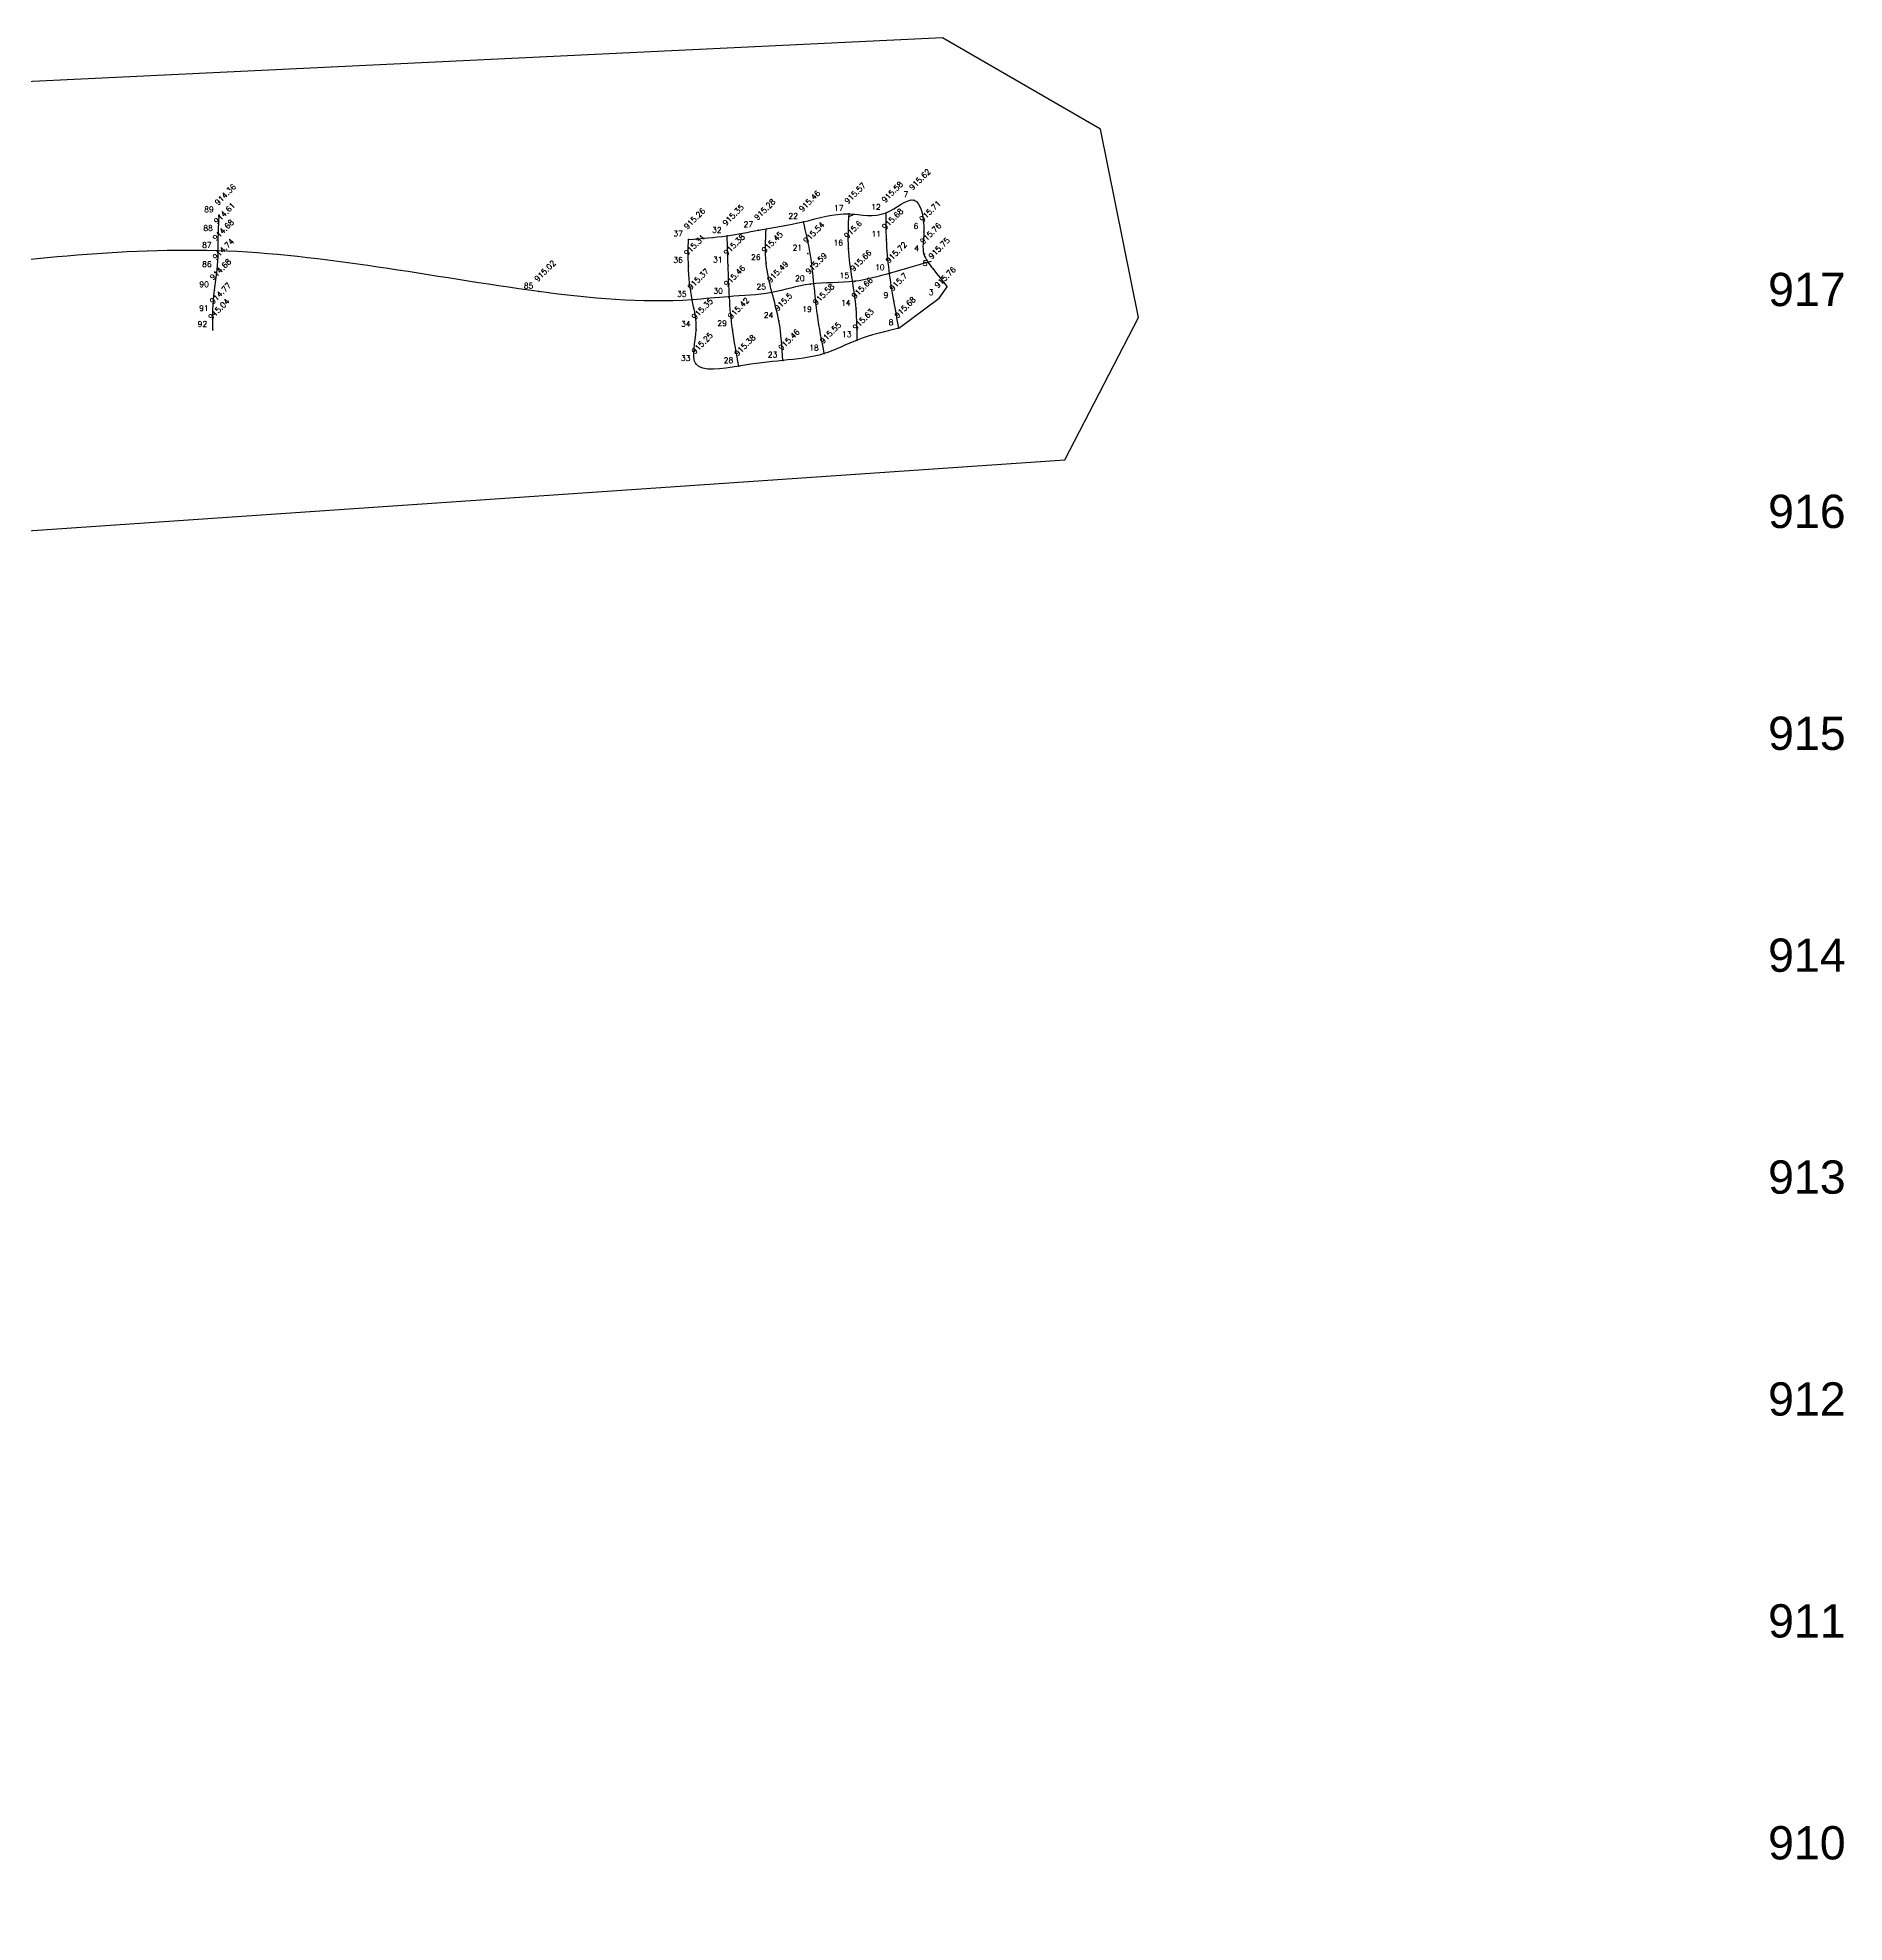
# Model space of a CAD drawing. Header units: millimetres. Extents: x 1478788 to 1486142, y 824439 to 831516.
# Drawn here: x 1478869.1 to 1478950.5, y 824531.9 to 824616.8 of the extents above; entities that cross this region are included whole.
import ezdxf
from ezdxf.enums import TextEntityAlignment as Align

# ---------------------------------------------------------------- set-up
doc = ezdxf.new("R2010")
doc.units = ezdxf.units.MM
for name, color, linetype in [('Boundary', 6, 'Continuous'), ('Points', 7, 'Continuous'), ('Points-ELV', 6, 'Continuous'), ('Points-NUM', 4, 'Continuous'), ('Points-TXT', 3, 'Continuous')]:
    doc.layers.add(name, color=color, linetype=linetype)
doc.styles.add('ROMANS', font='romans.shx')
doc.styles.get("Standard").update_dxf_attribs({"font": 'arial.ttf'})

# ---------------------------------------------------------------- blocks, each defined once
blk = doc.blocks.new('POINTS')
at = {"layer": 'Points'}
blk.add_line((0, 0), (0, 0), dxfattribs=at)
blk.add_point((0, 0), dxfattribs=at)
at = {"layer": 'Points-ELV', "style": 'ROMANS'}
blk.add_attdef('ELEV', text='', height=1, rotation=45, dxfattribs=at).set_placement((0, 0), align=Align.BOTTOM_LEFT)
at = {"layer": 'Points-NUM', "style": 'ROMANS'}
blk.add_attdef('PTNUM', text='', height=1, dxfattribs=at).set_placement((0, 0), align=Align.BOTTOM_RIGHT)
at = {"layer": 'Points-TXT', "style": 'ROMANS'}
blk.add_attdef('DESC', text='', height=1, dxfattribs=at).set_placement((0, 0), align=Align.BOTTOM_RIGHT)

msp = doc.modelspace()

# ---------------------------------------------------------------- linework, layer by layer
for p, q in [((1478907.911, 824603.718, 915.68), (1478909.72, 824605.075)), ((1478909.72, 824605.075), (1478910.087, 824605.573))]:
    msp.add_line(p, q)
for points, knots in [([(1478898.428, 824607.719, 915.26), (1478899.01, 824607.759, 915.312), (1478900.072, 824607.831, 915.407), (1478901.793, 824608.186, 915.2), (1478903.615, 824608.459, 915.503), (1478905.526, 824609.062, 915.582), (1478907.221, 824608.55, 915.573), (1478908.795, 824610.075, 915.603), (1478909.142, 824608.14, 915.735), (1478908.886, 824607.101, 915.693), (1478909.49, 824606.332, 915.755), (1478909.874, 824605.844, 915.792), (1478910.087, 824605.573, 915.813)], [0, 0, 0, 0, 1.750836, 3.193737, 5.260157, 7.346525, 9.021363, 10.386423, 11.890064, 12.893337, 13.676898, 14.65657, 14.65657, 14.65657, 14.65657]), ([(1478907.911, 824603.718, 915.68), (1478907.833, 824604.126, 915.686), (1478907.581, 824605.444, 915.707), (1478907.33, 824607.186, 915.742), (1478907.336, 824608.516, 915.618), (1478907.338, 824608.921, 915.58)], [0, 0, 0, 0, 1.246198, 4.028152, 5.248326, 5.248326, 5.248326, 5.248326]), ([(1478909.369, 824606.728, 915.787), (1478908.754, 824606.552, 915.767), (1478907.611, 824606.224, 915.725), (1478905.812, 824605.709, 915.65), (1478903.969, 824605.832, 915.613), (1478902.13, 824605.224, 915.457), (1478900.326, 824605.168, 915.489), (1478896.847, 824604.781, 915.246), (1478889.107, 824605.528, 914.877), (1478877.267, 824608.076, 914.643), (1478862.56, 824605.897, 914.584), (1478848.611, 824605.66, 914.383), (1478836.323, 824602.266, 914.067), (1478826.696, 824607.153, 914.033), (1478819.538, 824600.364, 913.915), (1478809.933, 824604.39, 913.392), (1478792.054, 824597.538, 912.781), (1478806.22, 824586.53, 912.949), (1478808.181, 824574.505, 912.321), (1478810.969, 824561.988, 912.269), (1478818.945, 824552.718, 912.293), (1478827.712, 824547.099, 912.232), (1478833.224, 824539.821, 912.422), (1478837.794, 824537.724, 912.042), (1478845.708, 824534.906, 912.518), (1478835.881, 824517.636, 909.82), (1478831.522, 824502.847, 909.485), (1478821.479, 824481.588, 908.984), (1478813.291, 824467.463, 908.888), (1478808.555, 824459.306, 908.386)], [913.793978, 913.793978, 913.793978, 913.793978, 915.721712, 917.359938, 919.375226, 921.159381, 923.110499, 924.753948, 931.679647, 946.297644, 960.775606, 975.822363, 988.056267, 998.679326, 1002.561691, 1014.961813, 1028.714073, 1039.205968, 1054.465255, 1066.770063, 1076.531463, 1090.222468, 1097.961052, 1103.04997, 1105.35195, 1121.780663, 1141.257092, 1160.378891, 1189.725488, 1189.725488, 1189.725488, 1189.725488])]:
    msp.add_open_spline(points, degree=3, knots=knots)
for points in [[(1478876.989, 824603.644, 915.04), (1478877.062, 824605.432, 914.68), (1478877.19, 824606.34, 914.74), (1478877.243, 824607.964, 914.61), (1478877.281, 824608.806, 914.36)], [(1478904.549, 824602.573, 915.55), (1478904.237, 824604.31, 915.58), (1478903.911, 824607.088, 915.59), (1478903.611, 824608.514, 915.46)], [(1478906.026, 824603.179, 915.63), (1478905.983, 824604.593, 915.66), (1478905.641, 824607.305, 915.6), (1478905.664, 824608.869, 915.57)], [(1478907.911, 824603.718, 915.68), (1478906.026, 824603.179, 915.63), (1478904.549, 824602.573, 915.55), (1478902.681, 824602.261, 915.46), (1478900.694, 824602.009, 915.38), (1478898.765, 824602.104, 915.25), (1478898.775, 824603.649, 915.35), (1478898.593, 824604.997, 915.37), (1478898.425, 824606.528, 915.31), (1478898.425, 824607.719, 915.31)], [(1478900.694, 824602.009, 915.38), (1478900.407, 824603.679, 915.42), (1478900.211, 824606.544, 915.38), (1478900.169, 824607.881, 915.35)], [(1478902.681, 824602.261, 915.46), (1478902.501, 824604.043, 915.5), (1478901.926, 824606.653, 915.45), (1478901.926, 824608.187, 915.45)]]:
    msp.add_spline(points, degree=3)
msp.add_open_spline([(1478905.908, 824608.854, 323.246), (1478905.824, 824608.812, 322.929), (1478905.741, 824608.77, 322.613), (1478905.657, 824608.728, 322.297)], degree=3)
at = {"layer": 'Boundary'}
msp.add_polyline3d([(1478808.829, 824478.512, 0), (1478800.986, 824460.494, 0), (1478803.051, 824454.534, 0), (1478810.85, 824451.095, 0), (1478816.356, 824453.387, 0), (1478825.303, 824470.238, 0), (1478853.077, 824533.471, 0), (1478852.617, 824543.6, 0), (1478818.995, 824573.336, 0), (1478812.686, 824590.76, 0), (1478915.385, 824597.779, 0), (1478918.711, 824604.198, 0), (1478916.99, 824612.681, 0), (1478909.879, 824616.808, 0), (1478799.992, 824611.535, 0), (1478789.635, 824607.162, 0), (1478787.685, 824596.73, 0), (1478804.095, 824553.248, 0), (1478830.018, 824531.124, 0), (1478808.821, 824478.508, 0)], dxfattribs=at)

# ---------------------------------------------------------------- block references
at = {"layer": 'Points', "linetype": 'Continuous'}
ref = msp.add_blockref('POINTS', (1478908.58, 824609.486, 915.62), dxfattribs=at)
ref.add_attrib('PTNUM', '7', dxfattribs={"layer": 'Points-NUM', "height": 0.25, "style": 'ROMANS'}).set_placement((1478908.33, 824609.549, 915.62), align=Align.BOTTOM_RIGHT)
ref.add_attrib('ELEV', '915.62', dxfattribs={"layer": 'Points-ELV', "height": 0.25, "rotation": 45, "style": 'ROMANS'}).set_placement((1478908.58, 824609.861, 915.62), align=Align.BOTTOM_LEFT)
ref = msp.add_blockref('POINTS', (1478877.281, 824608.806, 914.36), dxfattribs=at)
ref.add_attrib('PTNUM', '89', dxfattribs={"layer": 'Points-NUM', "height": 0.25, "style": 'ROMANS'}).set_placement((1478877.031, 824608.868, 914.36), align=Align.BOTTOM_RIGHT)
ref.add_attrib('ELEV', '914.36', dxfattribs={"layer": 'Points-ELV', "height": 0.25, "rotation": 45, "style": 'ROMANS'}).set_placement((1478877.281, 824609.181, 914.36), align=Align.BOTTOM_LEFT)
ref = msp.add_blockref('POINTS', (1478905.664, 824608.869, 915.57), dxfattribs=at)
ref.add_attrib('PTNUM', '17', dxfattribs={"layer": 'Points-NUM', "height": 0.25, "style": 'ROMANS'}).set_placement((1478905.414, 824608.931, 915.57), align=Align.BOTTOM_RIGHT)
ref.add_attrib('ELEV', '915.57', dxfattribs={"layer": 'Points-ELV', "height": 0.25, "rotation": 45, "style": 'ROMANS'}).set_placement((1478905.664, 824609.244, 915.57), align=Align.BOTTOM_LEFT)
ref = msp.add_blockref('POINTS', (1478907.338, 824608.921, 915.58), dxfattribs=at)
ref.add_attrib('PTNUM', '12', dxfattribs={"layer": 'Points-NUM', "height": 0.25, "style": 'ROMANS'}).set_placement((1478907.088, 824608.983, 915.58), align=Align.BOTTOM_RIGHT)
ref.add_attrib('ELEV', '915.58', dxfattribs={"layer": 'Points-ELV', "height": 0.25, "rotation": 45, "style": 'ROMANS'}).set_placement((1478907.338, 824609.296, 915.58), align=Align.BOTTOM_LEFT)
ref = msp.add_blockref('POINTS', (1478877.243, 824607.964, 914.61), dxfattribs=at)
ref.add_attrib('PTNUM', '88', dxfattribs={"layer": 'Points-NUM', "height": 0.25, "style": 'ROMANS'}).set_placement((1478876.993, 824608.027, 914.61), align=Align.BOTTOM_RIGHT)
ref.add_attrib('ELEV', '914.61', dxfattribs={"layer": 'Points-ELV', "height": 0.25, "rotation": 45, "style": 'ROMANS'}).set_placement((1478877.243, 824608.339, 914.61), align=Align.BOTTOM_LEFT)
ref = msp.add_blockref('POINTS', (1478900.169, 824607.881, 915.35), dxfattribs=at)
ref.add_attrib('PTNUM', '32', dxfattribs={"layer": 'Points-NUM', "height": 0.25, "style": 'ROMANS'}).set_placement((1478899.919, 824607.944, 915.35), align=Align.BOTTOM_RIGHT)
ref.add_attrib('ELEV', '915.35', dxfattribs={"layer": 'Points-ELV', "height": 0.25, "rotation": 45, "style": 'ROMANS'}).set_placement((1478900.169, 824608.256, 915.35), align=Align.BOTTOM_LEFT)
ref = msp.add_blockref('POINTS', (1478901.588, 824608.133, 915.28), dxfattribs=at)
ref.add_attrib('PTNUM', '27', dxfattribs={"layer": 'Points-NUM', "height": 0.25, "style": 'ROMANS'}).set_placement((1478901.338, 824608.196, 915.28), align=Align.BOTTOM_RIGHT)
ref.add_attrib('ELEV', '915.28', dxfattribs={"layer": 'Points-ELV', "height": 0.25, "rotation": 45, "style": 'ROMANS'}).set_placement((1478901.588, 824608.508, 915.28), align=Align.BOTTOM_LEFT)
ref = msp.add_blockref('POINTS', (1478903.611, 824608.514, 915.46), dxfattribs=at)
ref.add_attrib('PTNUM', '22', dxfattribs={"layer": 'Points-NUM', "height": 0.25, "style": 'ROMANS'}).set_placement((1478903.361, 824608.576, 915.46), align=Align.BOTTOM_RIGHT)
ref.add_attrib('ELEV', '915.46', dxfattribs={"layer": 'Points-ELV', "height": 0.25, "rotation": 45, "style": 'ROMANS'}).set_placement((1478903.611, 824608.889, 915.46), align=Align.BOTTOM_LEFT)
ref = msp.add_blockref('POINTS', (1478909.036, 824608.056, 915.71), dxfattribs=at)
ref.add_attrib('PTNUM', '6', dxfattribs={"layer": 'Points-NUM', "height": 0.25, "style": 'ROMANS'}).set_placement((1478908.786, 824608.118, 915.71), align=Align.BOTTOM_RIGHT)
ref.add_attrib('ELEV', '915.71', dxfattribs={"layer": 'Points-ELV', "height": 0.25, "rotation": 45, "style": 'ROMANS'}).set_placement((1478909.036, 824608.431, 915.71), align=Align.BOTTOM_LEFT)
ref = msp.add_blockref('POINTS', (1478877.188, 824607.204, 914.68), dxfattribs=at)
ref.add_attrib('PTNUM', '87', dxfattribs={"layer": 'Points-NUM', "height": 0.25, "style": 'ROMANS'}).set_placement((1478876.938, 824607.267, 914.68), align=Align.BOTTOM_RIGHT)
ref.add_attrib('ELEV', '914.68', dxfattribs={"layer": 'Points-ELV', "height": 0.25, "rotation": 45, "style": 'ROMANS'}).set_placement((1478877.188, 824607.579, 914.68), align=Align.BOTTOM_LEFT)
ref = msp.add_blockref('POINTS', (1478898.428, 824607.719, 915.26), dxfattribs=at)
ref.add_attrib('PTNUM', '37', dxfattribs={"layer": 'Points-NUM', "height": 0.25, "style": 'ROMANS'}).set_placement((1478898.178, 824607.782, 915.26), align=Align.BOTTOM_RIGHT)
ref.add_attrib('ELEV', '915.26', dxfattribs={"layer": 'Points-ELV', "height": 0.25, "rotation": 45, "style": 'ROMANS'}).set_placement((1478898.428, 824608.094, 915.26), align=Align.BOTTOM_LEFT)
ref = msp.add_blockref('POINTS', (1478903.799, 824607.088, 915.54), dxfattribs=at)
ref.add_attrib('PTNUM', '21', dxfattribs={"layer": 'Points-NUM', "height": 0.25, "style": 'ROMANS'}).set_placement((1478903.549, 824607.15, 915.54), align=Align.BOTTOM_RIGHT)
ref.add_attrib('ELEV', '915.54', dxfattribs={"layer": 'Points-ELV', "height": 0.25, "rotation": 45, "style": 'ROMANS'}).set_placement((1478903.799, 824607.463, 915.54), align=Align.BOTTOM_LEFT)
ref = msp.add_blockref('POINTS', (1478905.641, 824607.305, 915.6), dxfattribs=at)
ref.add_attrib('PTNUM', '16', dxfattribs={"layer": 'Points-NUM', "height": 0.25, "style": 'ROMANS'}).set_placement((1478905.391, 824607.368, 915.6), align=Align.BOTTOM_RIGHT)
ref.add_attrib('ELEV', '915.6', dxfattribs={"layer": 'Points-ELV', "height": 0.25, "rotation": 45, "style": 'ROMANS'}).set_placement((1478905.641, 824607.68, 915.6), align=Align.BOTTOM_LEFT)
ref = msp.add_blockref('POINTS', (1478907.351, 824607.705, 915.68), dxfattribs=at)
ref.add_attrib('PTNUM', '11', dxfattribs={"layer": 'Points-NUM', "height": 0.25, "style": 'ROMANS'}).set_placement((1478907.101, 824607.767, 915.68), align=Align.BOTTOM_RIGHT)
ref.add_attrib('ELEV', '915.68', dxfattribs={"layer": 'Points-ELV', "height": 0.25, "rotation": 45, "style": 'ROMANS'}).set_placement((1478907.351, 824608.08, 915.68), align=Align.BOTTOM_LEFT)
ref = msp.add_blockref('POINTS', (1478909.066, 824607.053), dxfattribs=at)
ref.add_attrib('PTNUM', '4', dxfattribs={"layer": 'Points-NUM', "height": 0.25, "style": 'ROMANS'}).set_placement((1478908.816, 824607.115), align=Align.BOTTOM_RIGHT)
ref.add_attrib('ELEV', '915.76', dxfattribs={"layer": 'Points-ELV', "height": 0.25, "rotation": 45, "style": 'ROMANS'}).set_placement((1478909.066, 824607.428), align=Align.BOTTOM_LEFT)
ref = msp.add_blockref('POINTS', (1478877.19, 824606.34, 914.74), dxfattribs=at)
ref.add_attrib('PTNUM', '86', dxfattribs={"layer": 'Points-NUM', "height": 0.25, "style": 'ROMANS'}).set_placement((1478876.94, 824606.402, 914.74), align=Align.BOTTOM_RIGHT)
ref.add_attrib('ELEV', '914.74', dxfattribs={"layer": 'Points-ELV', "height": 0.25, "rotation": 45, "style": 'ROMANS'}).set_placement((1478877.19, 824606.715, 914.74), align=Align.BOTTOM_LEFT)
ref = msp.add_blockref('POINTS', (1478898.425, 824606.528, 915.31), dxfattribs=at)
ref.add_attrib('PTNUM', '36', dxfattribs={"layer": 'Points-NUM', "height": 0.25, "style": 'ROMANS'}).set_placement((1478898.175, 824606.591, 915.31), align=Align.BOTTOM_RIGHT)
ref.add_attrib('ELEV', '915.31', dxfattribs={"layer": 'Points-ELV', "height": 0.25, "rotation": 45, "style": 'ROMANS'}).set_placement((1478898.425, 824606.903, 915.31), align=Align.BOTTOM_LEFT)
ref = msp.add_blockref('POINTS', (1478900.211, 824606.544, 915.38), dxfattribs=at)
ref.add_attrib('PTNUM', '31', dxfattribs={"layer": 'Points-NUM', "height": 0.25, "style": 'ROMANS'}).set_placement((1478899.961, 824606.606, 915.38), align=Align.BOTTOM_RIGHT)
ref.add_attrib('ELEV', '915.38', dxfattribs={"layer": 'Points-ELV', "height": 0.25, "rotation": 45, "style": 'ROMANS'}).set_placement((1478900.211, 824606.919, 915.38), align=Align.BOTTOM_LEFT)
ref = msp.add_blockref('POINTS', (1478901.926, 824606.653, 915.45), dxfattribs=at)
ref.add_attrib('PTNUM', '26', dxfattribs={"layer": 'Points-NUM', "height": 0.25, "style": 'ROMANS'}).set_placement((1478901.676, 824606.716, 915.45), align=Align.BOTTOM_RIGHT)
ref.add_attrib('ELEV', '915.45', dxfattribs={"layer": 'Points-ELV', "height": 0.25, "rotation": 45, "style": 'ROMANS'}).set_placement((1478901.926, 824607.028, 915.45), align=Align.BOTTOM_LEFT)
ref = msp.add_blockref('POINTS', (1478907.516, 824606.197, 915.72), dxfattribs=at)
ref.add_attrib('PTNUM', '10', dxfattribs={"layer": 'Points-NUM', "height": 0.25, "style": 'ROMANS'}).set_placement((1478907.266, 824606.26, 915.72), align=Align.BOTTOM_RIGHT)
ref.add_attrib('ELEV', '915.72', dxfattribs={"layer": 'Points-ELV', "height": 0.25, "rotation": 45, "style": 'ROMANS'}).set_placement((1478907.516, 824606.572, 915.72), align=Align.BOTTOM_LEFT)
ref = msp.add_blockref('POINTS', (1478909.447, 824606.387, 915.75), dxfattribs=at)
ref.add_attrib('PTNUM', '5', dxfattribs={"layer": 'Points-NUM', "height": 0.25, "style": 'ROMANS'}).set_placement((1478909.197, 824606.449, 915.75), align=Align.BOTTOM_RIGHT)
ref.add_attrib('ELEV', '915.75', dxfattribs={"layer": 'Points-ELV', "height": 0.25, "rotation": 45, "style": 'ROMANS'}).set_placement((1478909.447, 824606.762, 915.75), align=Align.BOTTOM_LEFT)
ref = msp.add_blockref('POINTS', (1478877.062, 824605.432, 914.68), dxfattribs=at)
ref.add_attrib('PTNUM', '90', dxfattribs={"layer": 'Points-NUM', "height": 0.25, "style": 'ROMANS'}).set_placement((1478876.812, 824605.495, 914.68), align=Align.BOTTOM_RIGHT)
ref.add_attrib('ELEV', '914.68', dxfattribs={"layer": 'Points-ELV', "height": 0.25, "rotation": 45, "style": 'ROMANS'}).set_placement((1478877.062, 824605.807, 914.68), align=Align.BOTTOM_LEFT)
ref = msp.add_blockref('POINTS', (1478891.686, 824605.366, 915.02), dxfattribs=at)
ref.add_attrib('PTNUM', '85', dxfattribs={"layer": 'Points-NUM', "height": 0.25, "style": 'ROMANS'}).set_placement((1478891.436, 824605.429, 915.02), align=Align.BOTTOM_RIGHT)
ref.add_attrib('ELEV', '915.02', dxfattribs={"layer": 'Points-ELV', "height": 0.25, "rotation": 45, "style": 'ROMANS'}).set_placement((1478891.686, 824605.741, 915.02), align=Align.BOTTOM_LEFT)
ref = msp.add_blockref('POINTS', (1478902.17, 824605.323, 915.49), dxfattribs=at)
ref.add_attrib('PTNUM', '25', dxfattribs={"layer": 'Points-NUM', "height": 0.25, "style": 'ROMANS'}).set_placement((1478901.92, 824605.385, 915.49), align=Align.BOTTOM_RIGHT)
ref.add_attrib('ELEV', '915.49', dxfattribs={"layer": 'Points-ELV', "height": 0.25, "rotation": 45, "style": 'ROMANS'}).set_placement((1478902.17, 824605.698, 915.49), align=Align.BOTTOM_LEFT)
ref = msp.add_blockref('POINTS', (1478903.911, 824605.7, 915.59), dxfattribs=at)
ref.add_attrib('PTNUM', '20', dxfattribs={"layer": 'Points-NUM', "height": 0.25, "style": 'ROMANS'}).set_placement((1478903.661, 824605.762, 915.59), align=Align.BOTTOM_RIGHT)
ref.add_attrib('ELEV', '915.59', dxfattribs={"layer": 'Points-ELV', "height": 0.25, "rotation": 45, "style": 'ROMANS'}).set_placement((1478903.911, 824606.075, 915.59), align=Align.BOTTOM_LEFT)
ref = msp.add_blockref('POINTS', (1478905.921, 824605.828, 915.66), dxfattribs=at)
ref.add_attrib('PTNUM', '15', dxfattribs={"layer": 'Points-NUM', "height": 0.25, "style": 'ROMANS'}).set_placement((1478905.671, 824605.89, 915.66), align=Align.BOTTOM_RIGHT)
ref.add_attrib('ELEV', '915.66', dxfattribs={"layer": 'Points-ELV', "height": 0.25, "rotation": 45, "style": 'ROMANS'}).set_placement((1478905.921, 824606.203, 915.66), align=Align.BOTTOM_LEFT)
ref = msp.add_blockref('POINTS', (1478877.056, 824604.354, 914.77), dxfattribs=at)
ref.add_attrib('PTNUM', '91', dxfattribs={"layer": 'Points-NUM', "height": 0.25, "style": 'ROMANS'}).set_placement((1478876.806, 824604.417, 914.77), align=Align.BOTTOM_RIGHT)
ref.add_attrib('ELEV', '914.77', dxfattribs={"layer": 'Points-ELV', "height": 0.25, "rotation": 45, "style": 'ROMANS'}).set_placement((1478877.056, 824604.729, 914.77), align=Align.BOTTOM_LEFT)
ref = msp.add_blockref('POINTS', (1478898.593, 824604.997, 915.37), dxfattribs=at)
ref.add_attrib('PTNUM', '35', dxfattribs={"layer": 'Points-NUM', "height": 0.25, "style": 'ROMANS'}).set_placement((1478898.343, 824605.059, 915.37), align=Align.BOTTOM_RIGHT)
ref.add_attrib('ELEV', '915.37', dxfattribs={"layer": 'Points-ELV', "height": 0.25, "rotation": 45, "style": 'ROMANS'}).set_placement((1478898.593, 824605.372, 915.37), align=Align.BOTTOM_LEFT)
ref = msp.add_blockref('POINTS', (1478900.228, 824605.137, 915.46), dxfattribs=at)
ref.add_attrib('PTNUM', '30', dxfattribs={"layer": 'Points-NUM', "height": 0.25, "style": 'ROMANS'}).set_placement((1478899.978, 824605.199, 915.46), align=Align.BOTTOM_RIGHT)
ref.add_attrib('ELEV', '915.46', dxfattribs={"layer": 'Points-ELV', "height": 0.25, "rotation": 45, "style": 'ROMANS'}).set_placement((1478900.228, 824605.512, 915.46), align=Align.BOTTOM_LEFT)
ref = msp.add_blockref('POINTS', (1478905.983, 824604.593, 915.66), dxfattribs=at)
ref.add_attrib('PTNUM', '14', dxfattribs={"layer": 'Points-NUM', "height": 0.25, "style": 'ROMANS'}).set_placement((1478905.733, 824604.655, 915.66), align=Align.BOTTOM_RIGHT)
ref.add_attrib('ELEV', '915.66', dxfattribs={"layer": 'Points-ELV', "height": 0.25, "rotation": 45, "style": 'ROMANS'}).set_placement((1478905.983, 824604.968, 915.66), align=Align.BOTTOM_LEFT)
ref = msp.add_blockref('POINTS', (1478907.683, 824604.943, 915.7), dxfattribs=at)
ref.add_attrib('PTNUM', '9', dxfattribs={"layer": 'Points-NUM', "height": 0.25, "style": 'ROMANS'}).set_placement((1478907.433, 824605.005, 915.7), align=Align.BOTTOM_RIGHT)
ref.add_attrib('ELEV', '915.7', dxfattribs={"layer": 'Points-ELV', "height": 0.25, "rotation": 45, "style": 'ROMANS'}).set_placement((1478907.683, 824605.318, 915.7), align=Align.BOTTOM_LEFT)
ref = msp.add_blockref('POINTS', (1478909.72, 824605.075), dxfattribs=at)
ref.add_attrib('PTNUM', '3', dxfattribs={"layer": 'Points-NUM', "height": 0.25, "style": 'ROMANS'}).set_placement((1478909.47, 824605.137), align=Align.BOTTOM_RIGHT)
ref.add_attrib('ELEV', '915.76', dxfattribs={"layer": 'Points-ELV', "height": 0.25, "rotation": 45, "style": 'ROMANS'}).set_placement((1478909.72, 824605.45), align=Align.BOTTOM_LEFT)
ref = msp.add_blockref('POINTS', (1478876.989, 824603.644, 915.04), dxfattribs=at)
ref.add_attrib('PTNUM', '92', dxfattribs={"layer": 'Points-NUM', "height": 0.25, "style": 'ROMANS'}).set_placement((1478876.739, 824603.706, 915.04), align=Align.BOTTOM_RIGHT)
ref.add_attrib('ELEV', '915.04', dxfattribs={"layer": 'Points-ELV', "height": 0.25, "rotation": 45, "style": 'ROMANS'}).set_placement((1478876.989, 824604.019, 915.04), align=Align.BOTTOM_LEFT)
ref = msp.add_blockref('POINTS', (1478898.775, 824603.649, 915.35), dxfattribs=at)
ref.add_attrib('PTNUM', '34', dxfattribs={"layer": 'Points-NUM', "height": 0.25, "style": 'ROMANS'}).set_placement((1478898.525, 824603.711, 915.35), align=Align.BOTTOM_RIGHT)
ref.add_attrib('ELEV', '915.35', dxfattribs={"layer": 'Points-ELV', "height": 0.25, "rotation": 45, "style": 'ROMANS'}).set_placement((1478898.775, 824604.024, 915.35), align=Align.BOTTOM_LEFT)
ref = msp.add_blockref('POINTS', (1478900.407, 824603.679, 915.42), dxfattribs=at)
ref.add_attrib('PTNUM', '29', dxfattribs={"layer": 'Points-NUM', "height": 0.25, "style": 'ROMANS'}).set_placement((1478900.157, 824603.742, 915.42), align=Align.BOTTOM_RIGHT)
ref.add_attrib('ELEV', '915.42', dxfattribs={"layer": 'Points-ELV', "height": 0.25, "rotation": 45, "style": 'ROMANS'}).set_placement((1478900.407, 824604.054, 915.42), align=Align.BOTTOM_LEFT)
ref = msp.add_blockref('POINTS', (1478902.501, 824604.043, 915.5), dxfattribs=at)
ref.add_attrib('PTNUM', '24', dxfattribs={"layer": 'Points-NUM', "height": 0.25, "style": 'ROMANS'}).set_placement((1478902.251, 824604.105, 915.5), align=Align.BOTTOM_RIGHT)
ref.add_attrib('ELEV', '915.5', dxfattribs={"layer": 'Points-ELV', "height": 0.25, "rotation": 45, "style": 'ROMANS'}).set_placement((1478902.501, 824604.418, 915.5), align=Align.BOTTOM_LEFT)
ref = msp.add_blockref('POINTS', (1478904.237, 824604.31, 915.58), dxfattribs=at)
ref.add_attrib('PTNUM', '19', dxfattribs={"layer": 'Points-NUM', "height": 0.25, "style": 'ROMANS'}).set_placement((1478903.987, 824604.373, 915.58), align=Align.BOTTOM_RIGHT)
ref.add_attrib('ELEV', '915.58', dxfattribs={"layer": 'Points-ELV', "height": 0.25, "rotation": 45, "style": 'ROMANS'}).set_placement((1478904.237, 824604.685, 915.58), align=Align.BOTTOM_LEFT)
ref = msp.add_blockref('POINTS', (1478907.911, 824603.718, 915.68), dxfattribs=at)
ref.add_attrib('PTNUM', '8', dxfattribs={"layer": 'Points-NUM', "height": 0.25, "style": 'ROMANS'}).set_placement((1478907.661, 824603.78, 915.68), align=Align.BOTTOM_RIGHT)
ref.add_attrib('ELEV', '915.68', dxfattribs={"layer": 'Points-ELV', "height": 0.25, "rotation": 45, "style": 'ROMANS'}).set_placement((1478907.911, 824604.093, 915.68), align=Align.BOTTOM_LEFT)
ref = msp.add_blockref('POINTS', (1478906.026, 824603.179, 915.63), dxfattribs=at)
ref.add_attrib('PTNUM', '13', dxfattribs={"layer": 'Points-NUM', "height": 0.25, "style": 'ROMANS'}).set_placement((1478905.776, 824603.242, 915.63), align=Align.BOTTOM_RIGHT)
ref.add_attrib('ELEV', '915.63', dxfattribs={"layer": 'Points-ELV', "height": 0.25, "rotation": 45, "style": 'ROMANS'}).set_placement((1478906.026, 824603.554, 915.63), align=Align.BOTTOM_LEFT)
ref = msp.add_blockref('POINTS', (1478898.765, 824602.104, 915.25), dxfattribs=at)
ref.add_attrib('PTNUM', '33', dxfattribs={"layer": 'Points-NUM', "height": 0.25, "style": 'ROMANS'}).set_placement((1478898.515, 824602.167, 915.25), align=Align.BOTTOM_RIGHT)
ref.add_attrib('ELEV', '915.25', dxfattribs={"layer": 'Points-ELV', "height": 0.25, "rotation": 45, "style": 'ROMANS'}).set_placement((1478898.765, 824602.479, 915.25), align=Align.BOTTOM_LEFT)
ref = msp.add_blockref('POINTS', (1478900.694, 824602.009, 915.38), dxfattribs=at)
ref.add_attrib('PTNUM', '28', dxfattribs={"layer": 'Points-NUM', "height": 0.25, "style": 'ROMANS'}).set_placement((1478900.444, 824602.071, 915.38), align=Align.BOTTOM_RIGHT)
ref.add_attrib('ELEV', '915.38', dxfattribs={"layer": 'Points-ELV', "height": 0.25, "rotation": 45, "style": 'ROMANS'}).set_placement((1478900.694, 824602.384, 915.38), align=Align.BOTTOM_LEFT)
ref = msp.add_blockref('POINTS', (1478902.681, 824602.261, 915.46), dxfattribs=at)
ref.add_attrib('PTNUM', '23', dxfattribs={"layer": 'Points-NUM', "height": 0.25, "style": 'ROMANS'}).set_placement((1478902.431, 824602.324, 915.46), align=Align.BOTTOM_RIGHT)
ref.add_attrib('ELEV', '915.46', dxfattribs={"layer": 'Points-ELV', "height": 0.25, "rotation": 45, "style": 'ROMANS'}).set_placement((1478902.681, 824602.636, 915.46), align=Align.BOTTOM_LEFT)
ref = msp.add_blockref('POINTS', (1478904.549, 824602.573, 915.55), dxfattribs=at)
ref.add_attrib('PTNUM', '18', dxfattribs={"layer": 'Points-NUM', "height": 0.25, "style": 'ROMANS'}).set_placement((1478904.299, 824602.635, 915.55), align=Align.BOTTOM_RIGHT)
ref.add_attrib('ELEV', '915.55', dxfattribs={"layer": 'Points-ELV', "height": 0.25, "rotation": 45, "style": 'ROMANS'}).set_placement((1478904.549, 824602.948, 915.55), align=Align.BOTTOM_LEFT)

# ---------------------------------------------------------------- texts
for s, p in [('917', (1478950.575, 824605.462)), ('916', (1478950.575, 824595.462)), ('915', (1478950.575, 824585.462)), ('914', (1478950.575, 824575.462)), ('913', (1478950.575, 824565.462)), ('912', (1478950.575, 824555.462)), ('911', (1478950.575, 824545.462)), ('910', (1478950.575, 824535.462))]:
    msp.add_text(s, height=1.5).set_placement(p, align=Align.MIDDLE_RIGHT)

doc.saveas('drawing.dxf')
